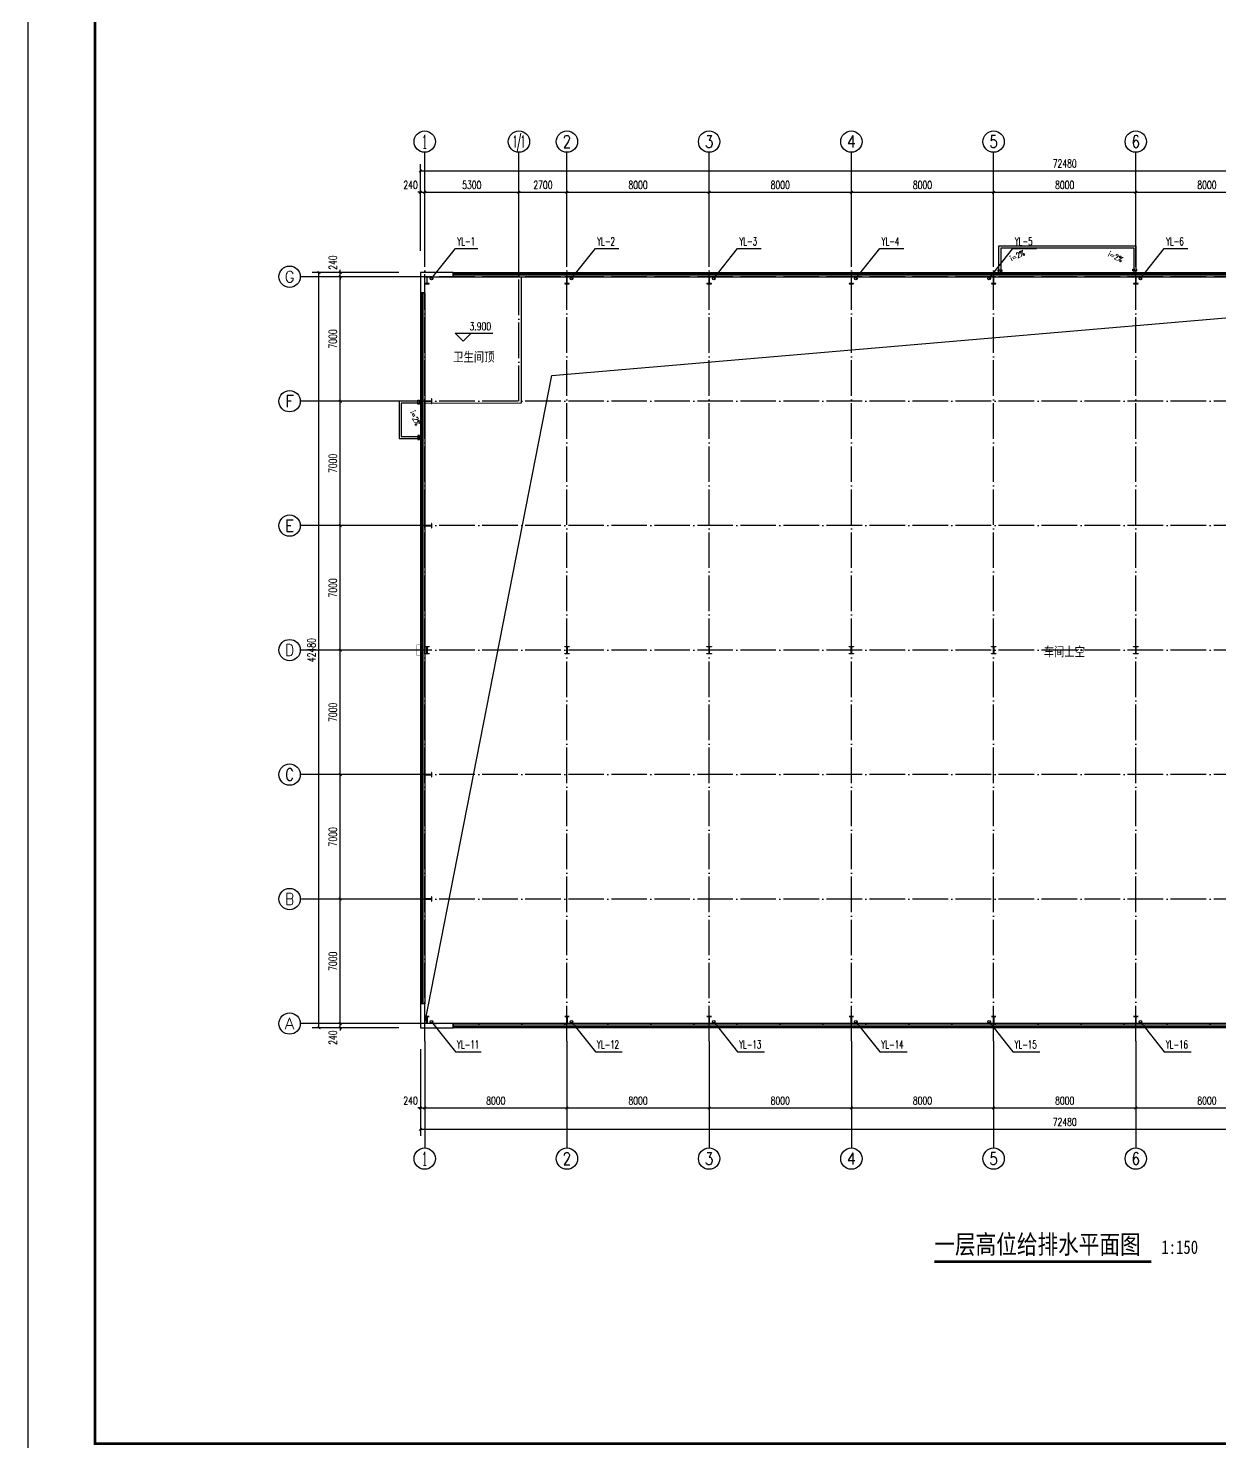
# Model space of a CAD drawing. Extents: x -173214 to 1102988, y -234847 to 675458.
# Drawn here: x 170967 to 237987, y 311935 to 391428 of the extents above; entities that cross this region are included whole.
import ezdxf
from ezdxf.enums import TextEntityAlignment as Align

# ---------------------------------------------------------------- set-up
doc = ezdxf.new("R2010")
doc.units = 0
doc.header["$LTSCALE"] = 1000
doc.header["$MEASUREMENT"] = 0
doc.linetypes.add('DASH', pattern=[0.35, 0.25, -0.1])
doc.linetypes.add('DOTE', pattern=[2.42, 2, -0.2, 0.02, -0.2])
doc.layers.get('Defpoints').update_dxf_attribs({"color": 250})
for name, color, linetype in [('0 - 屋顶线', 150, 'Continuous'), ('0 - 梁柱', 3, 'Continuous'), ('0-建筑立面', 255, 'Continuous'), ('AXIS', 171, 'Continuous'), ('AXIS_TEXT', 7, 'Continuous'), ('COLUMN', 9, 'Continuous'), ('DIM_ELEV', 171, 'Continuous'), ('DIM_SYMB', 171, 'Continuous'), ('DIM_雨水', 3, 'Continuous'), ('DOTE', 8, 'DOTE'), ('LVTRY', 6, 'Continuous'), ('PUB_TEXT', 7, 'Continuous'), ('TK', 4, 'Continuous'), ('TWT_TEXT', 7, 'Continuous'), ('VPIPE-雨水', 4, 'Continuous'), ('WALL-PARAPET', 6, 'Continuous'), ('WINDOW', 140, 'Continuous')]:
    doc.layers.add(name, color=color, linetype=linetype)
doc.styles.add('_TCH_AXIS', font='COMPLEX', dxfattribs={"bigfont": 'GBCBIG'})
doc.styles.add('_TCH_DIM', font='SIMPLEX', dxfattribs={"bigfont": 'GBCBIG'})
doc.styles.add('_TCH_DIM_T3', font='SIMPLEX', dxfattribs={"width": 0.705882, "bigfont": 'GBCBIG'})
doc.styles.add('_TWT_SERIAL', font='COMPLEX', dxfattribs={"width": 0.8, "height": 3, "bigfont": 'HZTXT'})
doc.styles.add('COMPLEX', font='COMPLEX')
doc.styles.add('宋体', font='', dxfattribs={"width": 0.8})
doc.styles.get('宋体').set_extended_font_data('SimSun')
doc.dimstyles.new('_TCH_ARCH&&150', dxfattribs={"dimtxt": 446.25, "dimasz": 150, "dimexe": 375, "dimexo": 450, "dimgap": 189.375, "dimtad": 1, "dimdec": 0, "dimzin": 0, "dimdsep": 46, "dimtxsty": '_TCH_DIM_T3', "dimblk": 'ARCHTICK', "dimcen": 0.09, "dimclrt": 7, "dimazin": 2, "dimtfac": 1, "dimtdec": 0, "dimtix": 1, "dimtmove": 2, "dimatfit": 3, "dimfxl": 0, "dimtolj": 1, "dimtzin": 0, "dimarcsym": 0})

# ---------------------------------------------------------------- blocks, each defined once
blk = doc.blocks.new('A$C670E4FA6')
at = {"layer": '0 - 梁柱'}
h = blk.add_hatch(color=256, dxfattribs=at)
h.paths.add_polyline_path([(125, 0), (0, 0), (0, 12), (120, 12), (120, 200), (125, 200)])
h.paths.add_polyline_path([(250, 0), (125, 0), (125, 200), (130, 200), (130, 12), (250, 12)])
h.paths.add_polyline_path([(250, 388), (130, 388), (130, 200), (125, 200), (125, 400), (250, 400)])
h.paths.add_polyline_path([(125, 200), (120, 200), (120, 388), (0, 388), (0, 400), (125, 400)])
blk.add_lwpolyline([(0, 400), (0, 388), (120, 388), (120, 12), (0, 12), (0, 0), (250, 0), (250, 12), (130, 12), (130, 388), (250, 388), (250, 400)], close=True, dxfattribs=at)
blk = doc.blocks.new('GeYuanFrame_18756530', base_point=(20.09, 4.53))
at = {"layer": 'TK'}
blk.add_lwpolyline([(20.09, 4.53), (20.09, 598.53), (861.09, 598.53), (861.09, 4.53)], close=True, dxfattribs=at)
at = {"layer": 'TK', "const_width": 1}
blk.add_lwpolyline([(45.09, 588.53), (851.09, 588.53), (851.09, 14.53), (45.09, 14.53)], close=True, dxfattribs=at)
blk = doc.blocks.new('$TCHSYS$WIN2D')
for p, q in [((-0.5, 0.5), (0.5, 0.5)), ((-0.5, 0.5), (-0.5, -0.5)), ((0.5, 0.5), (0.5, -0.5)), ((0.5, 0.1667), (-0.5, 0.1667)), ((0.5, -0.1667), (-0.5, -0.1667)), ((-0.5, -0.5), (0.5, -0.5))]:
    blk.add_line(p, q)
blk = doc.blocks.new('_AXISO')
blk.add_circle((0, 0), 0.5)
at = {"layer": 'AXIS_TEXT', "style": 'COMPLEX', "width": 1.041667}
blk.add_attdef('A', text='', height=0.56, dxfattribs=at).set_placement((-0.25, -0.28), (0.25, -0.28), align=Align.FIT)
blk = doc.blocks.new('_ArchTick')
at = {"color": 0, "linetype": 'ByBlock', "const_width": 0.4}
blk.add_lwpolyline([(-0.5, -0.5), (0.5, 0.5)], dxfattribs=at)
blk = doc.blocks.new('*D163')
at = {"layer": 'AXIS', "color": 0, "lineweight": -2}
for p, q in [((193026, 334005), (193026, 329130)), ((265506, 334005), (265506, 329130)), ((193026, 329505), (265506, 329505))]:
    blk.add_line(p, q, dxfattribs=at)
at = {"layer": 'Defpoints', "color": 0}
for p in [(193026, 334455), (265506, 334455), (265506, 329505)]:
    blk.add_point(p, dxfattribs=at)
at = {"layer": 'AXIS', "color": 0, "lineweight": -2, "xscale": 150, "yscale": 150, "zscale": 150, "rotation": 180}
blk.add_blockref('_ArchTick', (193026, 329505), dxfattribs=at)
at = {"layer": 'AXIS', "color": 0, "lineweight": -2, "xscale": 150, "yscale": 150, "zscale": 150}
blk.add_blockref('_ArchTick', (265506, 329505), dxfattribs=at)
at = {"layer": 'AXIS', "color": 7, "insert": (229266, 329918), "char_height": 446.2, "attachment_point": 5, "style": '_TCH_DIM_T3'}
blk.add_mtext('\\A1;72480', dxfattribs=at)
blk = doc.blocks.new('*D164')
at = {"layer": 'AXIS', "color": 0, "lineweight": -2}
for p, q in [((193026, 334005), (193026, 330330)), ((193266, 334005), (193266, 330330)), ((193026, 330705), (192876, 330705)), ((193026, 330705), (193266, 330705)), ((193266, 330705), (193416, 330705))]:
    blk.add_line(p, q, dxfattribs=at)
at = {"layer": 'Defpoints', "color": 0}
for p in [(193026, 334455), (193266, 334455), (193266, 330705)]:
    blk.add_point(p, dxfattribs=at)
at = {"layer": 'AXIS', "color": 0, "lineweight": -2, "xscale": 150, "yscale": 150, "zscale": 150}
blk.add_blockref('_ArchTick', (193026, 330705), dxfattribs=at)
at = {"layer": 'AXIS', "color": 0, "lineweight": -2, "xscale": 150, "yscale": 150, "zscale": 150, "rotation": 180}
blk.add_blockref('_ArchTick', (193266, 330705), dxfattribs=at)
at = {"layer": 'AXIS', "color": 7, "insert": (192471, 331118), "char_height": 446.2, "attachment_point": 5, "style": '_TCH_DIM_T3'}
blk.add_mtext('\\A1;240', dxfattribs=at)
blk = doc.blocks.new('*D165')
at = {"layer": 'AXIS', "color": 0, "lineweight": -2}
for p, q in [((193266, 334005), (193266, 330330)), ((201266, 334005), (201266, 330330)), ((193266, 330705), (201266, 330705))]:
    blk.add_line(p, q, dxfattribs=at)
at = {"layer": 'Defpoints', "color": 0}
for p in [(193266, 334455), (201266, 334455), (201266, 330705)]:
    blk.add_point(p, dxfattribs=at)
at = {"layer": 'AXIS', "color": 0, "lineweight": -2, "xscale": 150, "yscale": 150, "zscale": 150, "rotation": 180}
blk.add_blockref('_ArchTick', (193266, 330705), dxfattribs=at)
at = {"layer": 'AXIS', "color": 0, "lineweight": -2, "xscale": 150, "yscale": 150, "zscale": 150}
blk.add_blockref('_ArchTick', (201266, 330705), dxfattribs=at)
at = {"layer": 'AXIS', "color": 7, "insert": (197266, 331118), "char_height": 446.2, "attachment_point": 5, "style": '_TCH_DIM_T3'}
blk.add_mtext('\\A1;8000', dxfattribs=at)
blk = doc.blocks.new('*D166')
at = {"layer": 'AXIS', "color": 0, "lineweight": -2}
for p, q in [((201266, 334005), (201266, 330330)), ((209266, 334005), (209266, 330330)), ((201266, 330705), (209266, 330705))]:
    blk.add_line(p, q, dxfattribs=at)
at = {"layer": 'Defpoints', "color": 0}
for p in [(201266, 334455), (209266, 334455), (209266, 330705)]:
    blk.add_point(p, dxfattribs=at)
at = {"layer": 'AXIS', "color": 0, "lineweight": -2, "xscale": 150, "yscale": 150, "zscale": 150, "rotation": 180}
blk.add_blockref('_ArchTick', (201266, 330705), dxfattribs=at)
at = {"layer": 'AXIS', "color": 0, "lineweight": -2, "xscale": 150, "yscale": 150, "zscale": 150}
blk.add_blockref('_ArchTick', (209266, 330705), dxfattribs=at)
at = {"layer": 'AXIS', "color": 7, "insert": (205266, 331118), "char_height": 446.2, "attachment_point": 5, "style": '_TCH_DIM_T3'}
blk.add_mtext('\\A1;8000', dxfattribs=at)
blk = doc.blocks.new('*D167')
at = {"layer": 'AXIS', "color": 0, "lineweight": -2}
for p, q in [((209266, 334005), (209266, 330330)), ((217266, 334005), (217266, 330330)), ((209266, 330705), (217266, 330705))]:
    blk.add_line(p, q, dxfattribs=at)
at = {"layer": 'Defpoints', "color": 0}
for p in [(209266, 334455), (217266, 334455), (217266, 330705)]:
    blk.add_point(p, dxfattribs=at)
at = {"layer": 'AXIS', "color": 0, "lineweight": -2, "xscale": 150, "yscale": 150, "zscale": 150, "rotation": 180}
blk.add_blockref('_ArchTick', (209266, 330705), dxfattribs=at)
at = {"layer": 'AXIS', "color": 0, "lineweight": -2, "xscale": 150, "yscale": 150, "zscale": 150}
blk.add_blockref('_ArchTick', (217266, 330705), dxfattribs=at)
at = {"layer": 'AXIS', "color": 7, "insert": (213266, 331118), "char_height": 446.2, "attachment_point": 5, "style": '_TCH_DIM_T3'}
blk.add_mtext('\\A1;8000', dxfattribs=at)
blk = doc.blocks.new('*D168')
at = {"layer": 'AXIS', "color": 0, "lineweight": -2}
for p, q in [((217266, 334005), (217266, 330330)), ((225266, 334005), (225266, 330330)), ((217266, 330705), (225266, 330705))]:
    blk.add_line(p, q, dxfattribs=at)
at = {"layer": 'Defpoints', "color": 0}
for p in [(217266, 334455), (225266, 334455), (225266, 330705)]:
    blk.add_point(p, dxfattribs=at)
at = {"layer": 'AXIS', "color": 0, "lineweight": -2, "xscale": 150, "yscale": 150, "zscale": 150, "rotation": 180}
blk.add_blockref('_ArchTick', (217266, 330705), dxfattribs=at)
at = {"layer": 'AXIS', "color": 0, "lineweight": -2, "xscale": 150, "yscale": 150, "zscale": 150}
blk.add_blockref('_ArchTick', (225266, 330705), dxfattribs=at)
at = {"layer": 'AXIS', "color": 7, "insert": (221266, 331118), "char_height": 446.2, "attachment_point": 5, "style": '_TCH_DIM_T3'}
blk.add_mtext('\\A1;8000', dxfattribs=at)
blk = doc.blocks.new('*D169')
at = {"layer": 'AXIS', "color": 0, "lineweight": -2}
for p, q in [((225266, 334005), (225266, 330330)), ((233266, 334005), (233266, 330330)), ((225266, 330705), (233266, 330705))]:
    blk.add_line(p, q, dxfattribs=at)
at = {"layer": 'Defpoints', "color": 0}
for p in [(225266, 334455), (233266, 334455), (233266, 330705)]:
    blk.add_point(p, dxfattribs=at)
at = {"layer": 'AXIS', "color": 0, "lineweight": -2, "xscale": 150, "yscale": 150, "zscale": 150, "rotation": 180}
blk.add_blockref('_ArchTick', (225266, 330705), dxfattribs=at)
at = {"layer": 'AXIS', "color": 0, "lineweight": -2, "xscale": 150, "yscale": 150, "zscale": 150}
blk.add_blockref('_ArchTick', (233266, 330705), dxfattribs=at)
at = {"layer": 'AXIS', "color": 7, "insert": (229266, 331118), "char_height": 446.2, "attachment_point": 5, "style": '_TCH_DIM_T3'}
blk.add_mtext('\\A1;8000', dxfattribs=at)
blk = doc.blocks.new('*D170')
at = {"layer": 'AXIS', "color": 0, "lineweight": -2}
for p, q in [((233266, 334005), (233266, 330330)), ((241266, 334005), (241266, 330330)), ((233266, 330705), (241266, 330705))]:
    blk.add_line(p, q, dxfattribs=at)
at = {"layer": 'Defpoints', "color": 0}
for p in [(233266, 334455), (241266, 334455), (241266, 330705)]:
    blk.add_point(p, dxfattribs=at)
at = {"layer": 'AXIS', "color": 0, "lineweight": -2, "xscale": 150, "yscale": 150, "zscale": 150, "rotation": 180}
blk.add_blockref('_ArchTick', (233266, 330705), dxfattribs=at)
at = {"layer": 'AXIS', "color": 0, "lineweight": -2, "xscale": 150, "yscale": 150, "zscale": 150}
blk.add_blockref('_ArchTick', (241266, 330705), dxfattribs=at)
at = {"layer": 'AXIS', "color": 7, "insert": (237266, 331118), "char_height": 446.2, "attachment_point": 5, "style": '_TCH_DIM_T3'}
blk.add_mtext('\\A1;8000', dxfattribs=at)
blk = doc.blocks.new('*D175')
at = {"layer": 'AXIS', "color": 0, "lineweight": -2}
for p, q in [((193026, 378905), (193026, 383780)), ((193026, 383405), (265506, 383405)), ((265506, 378905), (265506, 383780))]:
    blk.add_line(p, q, dxfattribs=at)
at = {"layer": 'Defpoints', "color": 0}
for p in [(265506, 383405), (193026, 378455), (265506, 378455)]:
    blk.add_point(p, dxfattribs=at)
at = {"layer": 'AXIS', "color": 0, "lineweight": -2, "xscale": 150, "yscale": 150, "zscale": 150, "rotation": 180}
blk.add_blockref('_ArchTick', (193026, 383405), dxfattribs=at)
at = {"layer": 'AXIS', "color": 0, "lineweight": -2, "xscale": 150, "yscale": 150, "zscale": 150}
blk.add_blockref('_ArchTick', (265506, 383405), dxfattribs=at)
at = {"layer": 'AXIS', "color": 7, "insert": (229266, 383818), "char_height": 446.2, "attachment_point": 5, "style": '_TCH_DIM_T3'}
blk.add_mtext('\\A1;72480', dxfattribs=at)
blk = doc.blocks.new('*D176')
at = {"layer": 'AXIS', "color": 0, "lineweight": -2}
for p, q in [((193026, 378905), (193026, 382580)), ((193266, 378905), (193266, 382580)), ((193026, 382205), (192876, 382205)), ((193026, 382205), (193266, 382205)), ((193266, 382205), (193416, 382205))]:
    blk.add_line(p, q, dxfattribs=at)
at = {"layer": 'Defpoints', "color": 0}
for p in [(193266, 382205), (193026, 378455), (193266, 378455)]:
    blk.add_point(p, dxfattribs=at)
at = {"layer": 'AXIS', "color": 0, "lineweight": -2, "xscale": 150, "yscale": 150, "zscale": 150}
blk.add_blockref('_ArchTick', (193026, 382205), dxfattribs=at)
at = {"layer": 'AXIS', "color": 0, "lineweight": -2, "xscale": 150, "yscale": 150, "zscale": 150, "rotation": 180}
blk.add_blockref('_ArchTick', (193266, 382205), dxfattribs=at)
at = {"layer": 'AXIS', "color": 7, "insert": (192471, 382618), "char_height": 446.2, "attachment_point": 5, "style": '_TCH_DIM_T3'}
blk.add_mtext('\\A1;240', dxfattribs=at)
blk = doc.blocks.new('*D177')
at = {"layer": 'AXIS', "color": 0, "lineweight": -2}
for p, q in [((193266, 378905), (193266, 382580)), ((198566, 378905), (198566, 382580)), ((193266, 382205), (198566, 382205))]:
    blk.add_line(p, q, dxfattribs=at)
at = {"layer": 'Defpoints', "color": 0}
for p in [(198566, 382205), (193266, 378455), (198566, 378455)]:
    blk.add_point(p, dxfattribs=at)
at = {"layer": 'AXIS', "color": 0, "lineweight": -2, "xscale": 150, "yscale": 150, "zscale": 150, "rotation": 180}
blk.add_blockref('_ArchTick', (193266, 382205), dxfattribs=at)
at = {"layer": 'AXIS', "color": 0, "lineweight": -2, "xscale": 150, "yscale": 150, "zscale": 150}
blk.add_blockref('_ArchTick', (198566, 382205), dxfattribs=at)
at = {"layer": 'AXIS', "color": 7, "insert": (195916, 382618), "char_height": 446.2, "attachment_point": 5, "style": '_TCH_DIM_T3'}
blk.add_mtext('\\A1;5300', dxfattribs=at)
blk = doc.blocks.new('*D178')
at = {"layer": 'AXIS', "color": 0, "lineweight": -2}
for p, q in [((198566, 378905), (198566, 382580)), ((201266, 378905), (201266, 382580)), ((198566, 382205), (201266, 382205))]:
    blk.add_line(p, q, dxfattribs=at)
at = {"layer": 'Defpoints', "color": 0}
for p in [(201266, 382205), (198566, 378455), (201266, 378455)]:
    blk.add_point(p, dxfattribs=at)
at = {"layer": 'AXIS', "color": 0, "lineweight": -2, "xscale": 150, "yscale": 150, "zscale": 150, "rotation": 180}
blk.add_blockref('_ArchTick', (198566, 382205), dxfattribs=at)
at = {"layer": 'AXIS', "color": 0, "lineweight": -2, "xscale": 150, "yscale": 150, "zscale": 150}
blk.add_blockref('_ArchTick', (201266, 382205), dxfattribs=at)
at = {"layer": 'AXIS', "color": 7, "insert": (199916, 382618), "char_height": 446.2, "attachment_point": 5, "style": '_TCH_DIM_T3'}
blk.add_mtext('\\A1;2700', dxfattribs=at)
blk = doc.blocks.new('*D179')
at = {"layer": 'AXIS', "color": 0, "lineweight": -2}
for p, q in [((201266, 378905), (201266, 382580)), ((209266, 378905), (209266, 382580)), ((201266, 382205), (209266, 382205))]:
    blk.add_line(p, q, dxfattribs=at)
at = {"layer": 'Defpoints', "color": 0}
for p in [(209266, 382205), (201266, 378455), (209266, 378455)]:
    blk.add_point(p, dxfattribs=at)
at = {"layer": 'AXIS', "color": 0, "lineweight": -2, "xscale": 150, "yscale": 150, "zscale": 150, "rotation": 180}
blk.add_blockref('_ArchTick', (201266, 382205), dxfattribs=at)
at = {"layer": 'AXIS', "color": 0, "lineweight": -2, "xscale": 150, "yscale": 150, "zscale": 150}
blk.add_blockref('_ArchTick', (209266, 382205), dxfattribs=at)
at = {"layer": 'AXIS', "color": 7, "insert": (205266, 382618), "char_height": 446.2, "attachment_point": 5, "style": '_TCH_DIM_T3'}
blk.add_mtext('\\A1;8000', dxfattribs=at)
blk = doc.blocks.new('*D180')
at = {"layer": 'AXIS', "color": 0, "lineweight": -2}
for p, q in [((209266, 378905), (209266, 382580)), ((217266, 378905), (217266, 382580)), ((209266, 382205), (217266, 382205))]:
    blk.add_line(p, q, dxfattribs=at)
at = {"layer": 'Defpoints', "color": 0}
for p in [(217266, 382205), (209266, 378455), (217266, 378455)]:
    blk.add_point(p, dxfattribs=at)
at = {"layer": 'AXIS', "color": 0, "lineweight": -2, "xscale": 150, "yscale": 150, "zscale": 150, "rotation": 180}
blk.add_blockref('_ArchTick', (209266, 382205), dxfattribs=at)
at = {"layer": 'AXIS', "color": 0, "lineweight": -2, "xscale": 150, "yscale": 150, "zscale": 150}
blk.add_blockref('_ArchTick', (217266, 382205), dxfattribs=at)
at = {"layer": 'AXIS', "color": 7, "insert": (213266, 382618), "char_height": 446.2, "attachment_point": 5, "style": '_TCH_DIM_T3'}
blk.add_mtext('\\A1;8000', dxfattribs=at)
blk = doc.blocks.new('*D181')
at = {"layer": 'AXIS', "color": 0, "lineweight": -2}
for p, q in [((217266, 378905), (217266, 382580)), ((225266, 378905), (225266, 382580)), ((217266, 382205), (225266, 382205))]:
    blk.add_line(p, q, dxfattribs=at)
at = {"layer": 'Defpoints', "color": 0}
for p in [(225266, 382205), (217266, 378455), (225266, 378455)]:
    blk.add_point(p, dxfattribs=at)
at = {"layer": 'AXIS', "color": 0, "lineweight": -2, "xscale": 150, "yscale": 150, "zscale": 150, "rotation": 180}
blk.add_blockref('_ArchTick', (217266, 382205), dxfattribs=at)
at = {"layer": 'AXIS', "color": 0, "lineweight": -2, "xscale": 150, "yscale": 150, "zscale": 150}
blk.add_blockref('_ArchTick', (225266, 382205), dxfattribs=at)
at = {"layer": 'AXIS', "color": 7, "insert": (221266, 382618), "char_height": 446.2, "attachment_point": 5, "style": '_TCH_DIM_T3'}
blk.add_mtext('\\A1;8000', dxfattribs=at)
blk = doc.blocks.new('*D182')
at = {"layer": 'AXIS', "color": 0, "lineweight": -2}
for p, q in [((225266, 378905), (225266, 382580)), ((233266, 378905), (233266, 382580)), ((225266, 382205), (233266, 382205))]:
    blk.add_line(p, q, dxfattribs=at)
at = {"layer": 'Defpoints', "color": 0}
for p in [(233266, 382205), (225266, 378455), (233266, 378455)]:
    blk.add_point(p, dxfattribs=at)
at = {"layer": 'AXIS', "color": 0, "lineweight": -2, "xscale": 150, "yscale": 150, "zscale": 150, "rotation": 180}
blk.add_blockref('_ArchTick', (225266, 382205), dxfattribs=at)
at = {"layer": 'AXIS', "color": 0, "lineweight": -2, "xscale": 150, "yscale": 150, "zscale": 150}
blk.add_blockref('_ArchTick', (233266, 382205), dxfattribs=at)
at = {"layer": 'AXIS', "color": 7, "insert": (229266, 382618), "char_height": 446.2, "attachment_point": 5, "style": '_TCH_DIM_T3'}
blk.add_mtext('\\A1;8000', dxfattribs=at)
blk = doc.blocks.new('*D183')
at = {"layer": 'AXIS', "color": 0, "lineweight": -2}
for p, q in [((233266, 378905), (233266, 382580)), ((241266, 378905), (241266, 382580)), ((233266, 382205), (241266, 382205))]:
    blk.add_line(p, q, dxfattribs=at)
at = {"layer": 'Defpoints', "color": 0}
for p in [(241266, 382205), (233266, 378455), (241266, 378455)]:
    blk.add_point(p, dxfattribs=at)
at = {"layer": 'AXIS', "color": 0, "lineweight": -2, "xscale": 150, "yscale": 150, "zscale": 150, "rotation": 180}
blk.add_blockref('_ArchTick', (233266, 382205), dxfattribs=at)
at = {"layer": 'AXIS', "color": 0, "lineweight": -2, "xscale": 150, "yscale": 150, "zscale": 150}
blk.add_blockref('_ArchTick', (241266, 382205), dxfattribs=at)
at = {"layer": 'AXIS', "color": 7, "insert": (237266, 382618), "char_height": 446.2, "attachment_point": 5, "style": '_TCH_DIM_T3'}
blk.add_mtext('\\A1;8000', dxfattribs=at)
blk = doc.blocks.new('*D188')
at = {"layer": 'AXIS', "color": 0, "lineweight": -2}
for p, q in [((191816, 377695), (186941, 377695)), ((187316, 335215), (187316, 377695)), ((191816, 335215), (186941, 335215))]:
    blk.add_line(p, q, dxfattribs=at)
at = {"layer": 'Defpoints', "color": 0}
for p in [(187316, 377695), (192266, 377695), (192266, 335215)]:
    blk.add_point(p, dxfattribs=at)
at = {"layer": 'AXIS', "color": 0, "lineweight": -2, "xscale": 150, "yscale": 150, "zscale": 150}
for p, rotation in [((187316, 377695), 90), ((187316, 335215), 270)]:
    blk.add_blockref('_ArchTick', p, dxfattribs=dict(at, rotation=rotation))
at = {"layer": 'AXIS', "color": 7, "insert": (186903, 356455), "char_height": 446.2, "attachment_point": 5, "rotation": 90, "style": '_TCH_DIM_T3'}
blk.add_mtext('\\A1;42480', dxfattribs=at)
blk = doc.blocks.new('*D189')
at = {"layer": 'AXIS', "color": 0, "lineweight": -2}
for p, q in [((188516, 335455), (188516, 335605)), ((191816, 335455), (188141, 335455)), ((191816, 335215), (188141, 335215)), ((188516, 335215), (188516, 335455)), ((188516, 335215), (188516, 335065))]:
    blk.add_line(p, q, dxfattribs=at)
at = {"layer": 'Defpoints', "color": 0}
for p in [(188516, 335455), (192266, 335455), (192266, 335215)]:
    blk.add_point(p, dxfattribs=at)
at = {"layer": 'AXIS', "color": 0, "lineweight": -2, "xscale": 150, "yscale": 150, "zscale": 150}
for p, rotation in [((188516, 335455), 270), ((188516, 335215), 90)]:
    blk.add_blockref('_ArchTick', p, dxfattribs=dict(at, rotation=rotation))
at = {"layer": 'AXIS', "color": 7, "insert": (188103, 334660), "char_height": 446.2, "attachment_point": 5, "rotation": 90, "style": '_TCH_DIM_T3'}
blk.add_mtext('\\A1;240', dxfattribs=at)
blk = doc.blocks.new('*D190')
at = {"layer": 'AXIS', "color": 0, "lineweight": -2}
for p, q in [((191816, 342455), (188141, 342455)), ((188516, 335455), (188516, 342455)), ((191816, 335455), (188141, 335455))]:
    blk.add_line(p, q, dxfattribs=at)
at = {"layer": 'Defpoints', "color": 0}
for p in [(188516, 342455), (192266, 342455), (192266, 335455)]:
    blk.add_point(p, dxfattribs=at)
at = {"layer": 'AXIS', "color": 0, "lineweight": -2, "xscale": 150, "yscale": 150, "zscale": 150}
for p, rotation in [((188516, 342455), 90), ((188516, 335455), 270)]:
    blk.add_blockref('_ArchTick', p, dxfattribs=dict(at, rotation=rotation))
at = {"layer": 'AXIS', "color": 7, "insert": (188103, 338955), "char_height": 446.2, "attachment_point": 5, "rotation": 90, "style": '_TCH_DIM_T3'}
blk.add_mtext('\\A1;7000', dxfattribs=at)
blk = doc.blocks.new('*D191')
at = {"layer": 'AXIS', "color": 0, "lineweight": -2}
for p, q in [((191816, 349455), (188141, 349455)), ((188516, 342455), (188516, 349455)), ((191816, 342455), (188141, 342455))]:
    blk.add_line(p, q, dxfattribs=at)
at = {"layer": 'Defpoints', "color": 0}
for p in [(188516, 349455), (192266, 349455), (192266, 342455)]:
    blk.add_point(p, dxfattribs=at)
at = {"layer": 'AXIS', "color": 0, "lineweight": -2, "xscale": 150, "yscale": 150, "zscale": 150}
for p, rotation in [((188516, 349455), 90), ((188516, 342455), 270)]:
    blk.add_blockref('_ArchTick', p, dxfattribs=dict(at, rotation=rotation))
at = {"layer": 'AXIS', "color": 7, "insert": (188103, 345955), "char_height": 446.2, "attachment_point": 5, "rotation": 90, "style": '_TCH_DIM_T3'}
blk.add_mtext('\\A1;7000', dxfattribs=at)
blk = doc.blocks.new('*D192')
at = {"layer": 'AXIS', "color": 0, "lineweight": -2}
for p, q in [((191816, 356455), (188141, 356455)), ((188516, 349455), (188516, 356455)), ((191816, 349455), (188141, 349455))]:
    blk.add_line(p, q, dxfattribs=at)
at = {"layer": 'Defpoints', "color": 0}
for p in [(188516, 356455), (192266, 356455), (192266, 349455)]:
    blk.add_point(p, dxfattribs=at)
at = {"layer": 'AXIS', "color": 0, "lineweight": -2, "xscale": 150, "yscale": 150, "zscale": 150}
for p, rotation in [((188516, 356455), 90), ((188516, 349455), 270)]:
    blk.add_blockref('_ArchTick', p, dxfattribs=dict(at, rotation=rotation))
at = {"layer": 'AXIS', "color": 7, "insert": (188103, 352955), "char_height": 446.2, "attachment_point": 5, "rotation": 90, "style": '_TCH_DIM_T3'}
blk.add_mtext('\\A1;7000', dxfattribs=at)
blk = doc.blocks.new('*D193')
at = {"layer": 'AXIS', "color": 0, "lineweight": -2}
for p, q in [((191816, 363455), (188141, 363455)), ((188516, 356455), (188516, 363455)), ((191816, 356455), (188141, 356455))]:
    blk.add_line(p, q, dxfattribs=at)
at = {"layer": 'Defpoints', "color": 0}
for p in [(188516, 363455), (192266, 363455), (192266, 356455)]:
    blk.add_point(p, dxfattribs=at)
at = {"layer": 'AXIS', "color": 0, "lineweight": -2, "xscale": 150, "yscale": 150, "zscale": 150}
for p, rotation in [((188516, 363455), 90), ((188516, 356455), 270)]:
    blk.add_blockref('_ArchTick', p, dxfattribs=dict(at, rotation=rotation))
at = {"layer": 'AXIS', "color": 7, "insert": (188103, 359955), "char_height": 446.2, "attachment_point": 5, "rotation": 90, "style": '_TCH_DIM_T3'}
blk.add_mtext('\\A1;7000', dxfattribs=at)
blk = doc.blocks.new('*D194')
at = {"layer": 'AXIS', "color": 0, "lineweight": -2}
for p, q in [((191816, 370455), (188141, 370455)), ((188516, 363455), (188516, 370455)), ((191816, 363455), (188141, 363455))]:
    blk.add_line(p, q, dxfattribs=at)
at = {"layer": 'Defpoints', "color": 0}
for p in [(188516, 370455), (192266, 370455), (192266, 363455)]:
    blk.add_point(p, dxfattribs=at)
at = {"layer": 'AXIS', "color": 0, "lineweight": -2, "xscale": 150, "yscale": 150, "zscale": 150}
for p, rotation in [((188516, 370455), 90), ((188516, 363455), 270)]:
    blk.add_blockref('_ArchTick', p, dxfattribs=dict(at, rotation=rotation))
at = {"layer": 'AXIS', "color": 7, "insert": (188103, 366955), "char_height": 446.2, "attachment_point": 5, "rotation": 90, "style": '_TCH_DIM_T3'}
blk.add_mtext('\\A1;7000', dxfattribs=at)
blk = doc.blocks.new('*D195')
at = {"layer": 'AXIS', "color": 0, "lineweight": -2}
for p, q in [((191816, 377455), (188141, 377455)), ((188516, 370455), (188516, 377455)), ((191816, 370455), (188141, 370455))]:
    blk.add_line(p, q, dxfattribs=at)
at = {"layer": 'Defpoints', "color": 0}
for p in [(188516, 377455), (192266, 377455), (192266, 370455)]:
    blk.add_point(p, dxfattribs=at)
at = {"layer": 'AXIS', "color": 0, "lineweight": -2, "xscale": 150, "yscale": 150, "zscale": 150}
for p, rotation in [((188516, 377455), 90), ((188516, 370455), 270)]:
    blk.add_blockref('_ArchTick', p, dxfattribs=dict(at, rotation=rotation))
at = {"layer": 'AXIS', "color": 7, "insert": (188103, 373955), "char_height": 446.2, "attachment_point": 5, "rotation": 90, "style": '_TCH_DIM_T3'}
blk.add_mtext('\\A1;7000', dxfattribs=at)
blk = doc.blocks.new('*D196')
at = {"layer": 'AXIS', "color": 0, "lineweight": -2}
for p, q in [((191816, 377695), (188141, 377695)), ((188516, 377695), (188516, 377845)), ((188516, 377455), (188516, 377695)), ((191816, 377455), (188141, 377455)), ((188516, 377455), (188516, 377305))]:
    blk.add_line(p, q, dxfattribs=at)
at = {"layer": 'Defpoints', "color": 0}
for p in [(188516, 377695), (192266, 377695), (192266, 377455)]:
    blk.add_point(p, dxfattribs=at)
at = {"layer": 'AXIS', "color": 0, "lineweight": -2, "xscale": 150, "yscale": 150, "zscale": 150}
for p, rotation in [((188516, 377695), 270), ((188516, 377455), 90)]:
    blk.add_blockref('_ArchTick', p, dxfattribs=dict(at, rotation=rotation))
at = {"layer": 'AXIS', "color": 7, "insert": (188103, 378250), "char_height": 446.2, "attachment_point": 5, "rotation": 90, "style": '_TCH_DIM_T3'}
blk.add_mtext('\\A1;240', dxfattribs=at)

msp = doc.modelspace()

# ---------------------------------------------------------------- linework, layer by layer
msp.add_lwpolyline([(198685.9, 377455.4), (198685.9, 370335.4), (193265.9, 370330.4)])
at = {"layer": '0 - 屋顶线'}
for p, q in [((225565.9, 377695.4), (225565.9, 379195.4)), ((225565.9, 379195.4), (230365.9, 379195.4)), ((225565.9, 377695.4), (225565.9, 379195.4)), ((225565.9, 379195.4), (233265.9, 379195.4)), ((233265.9, 379195.4), (233265.9, 377695.4)), ((225685.9, 377695.4), (225685.9, 379075.4)), ((225685.9, 379075.4), (230245.9, 379075.4)), ((225685.9, 377695.4), (225685.9, 379075.4)), ((225685.9, 379075.4), (233145.9, 379075.4)), ((233145.9, 379075.4), (233145.9, 377695.4))]:
    msp.add_line(p, q, dxfattribs=at)
at = {"layer": '0 - 屋顶线', "color": 8}
msp.add_lwpolyline([(193265.9, 335455.4), (200413.7, 371891), (265265.9, 377455.4)], dxfattribs=at)
at = {"layer": '0 - 屋顶线'}
for points in [[(193025.9, 370455.4), (191825.9, 370455.4), (191825.9, 368355.4), (193025.9, 368355.4)], [(193025.9, 370335.4), (191945.9, 370335.4), (191945.9, 368475.4), (193025.9, 368475.4)]]:
    msp.add_lwpolyline(points, dxfattribs=at)
at = {"layer": 'AXIS'}
for p, q in [((193265.9, 378455.4), (193265.9, 384455.4)), ((198565.9, 378455.4), (198565.9, 384455.4)), ((201265.9, 378455.4), (201265.9, 384455.4)), ((209265.9, 378455.4), (209265.9, 384455.4)), ((217265.9, 378455.4), (217265.9, 384455.4)), ((225265.9, 378455.4), (225265.9, 384455.4)), ((233265.9, 378455.4), (233265.9, 384455.4)), ((192265.9, 377455.4), (186265.9, 377455.4)), ((192265.9, 370455.4), (186265.9, 370455.4)), ((192265.9, 363455.4), (186265.9, 363455.4)), ((192265.9, 356455.4), (186265.9, 356455.4)), ((192265.9, 349455.4), (186265.9, 349455.4)), ((192265.9, 342455.4), (186265.9, 342455.4)), ((192265.9, 335455.4), (186265.9, 335455.4)), ((193265.9, 334455.4), (193265.9, 328455.4)), ((201265.9, 334455.4), (201265.9, 328455.4)), ((209265.9, 334455.4), (209265.9, 328455.4)), ((217265.9, 334455.4), (217265.9, 328455.4)), ((225265.9, 334455.4), (225265.9, 328455.4)), ((233265.9, 334455.4), (233265.9, 328455.4))]:
    msp.add_line(p, q, dxfattribs=at)
at = {"layer": 'COLUMN', "const_width": 30}
msp.add_lwpolyline([(193145.9, 356955.4), (193145.9, 356755.4), (192825.9, 356755.4), (192825.9, 356155.4), (193145.9, 356155.4), (193145.9, 355955.4)], dxfattribs=at)
at = {"layer": 'DIM_ELEV'}
for p, q in [((195438.6, 373833.3), (194988.6, 374283.3)), ((194988.6, 374283.3), (197094.6, 374283.3)), ((195438.6, 373833.3), (195888.6, 374283.3))]:
    msp.add_line(p, q, dxfattribs=at)
at = {"layer": 'DIM_SYMB'}
for points in [[(227410.4, 378755.3, 0, 0, 0), (226153.7, 378144.4, 80, 0, 0), (225883.9, 378013.2, 0, 0, 0)], [(231189.3, 378755.3, 0, 0, 0), (232446, 378144.4, 80, 0, 0), (232715.8, 378013.2, 0, 0, 0)], [(192181.2, 370199.7, 0, 0, 0), (192651.6, 369031, 80, 0, 0), (192763.7, 368752.7, 0, 0, 0)]]:
    msp.add_lwpolyline(points, format="xyseb", dxfattribs=at)
at = {"layer": 'DIM_SYMB', "const_width": 140}
msp.add_lwpolyline([(221934.5, 322065), (234142.3, 322065)], dxfattribs=at)
at = {"layer": 'DIM_雨水'}
for p, q in [((193645.6, 377355.3), (194991.8, 379040)), ((194991.8, 379040), (196249.6, 379040)), ((201520.6, 377355.3), (202866.8, 379040)), ((202866.8, 379040), (204186.1, 379040)), ((209520.6, 377355.3), (210866.8, 379040)), ((210866.8, 379040), (212186.1, 379040)), ((217520.6, 377355.3), (218866.8, 379040)), ((218866.8, 379040), (220211, 379040)), ((225011.2, 377355.3, 3000), (226357.4, 379040, 3000)), ((226357.4, 379040, 3000), (227676.8, 379040, 3000)), ((233520.6, 377355.3), (234866.8, 379040)), ((234866.8, 379040), (236186.1, 379040)), ((193645.6, 335555.5), (194991.8, 333870.8)), ((201520.6, 335555.5), (202866.8, 333870.8)), ((209520.6, 335555.5), (210866.8, 333870.8)), ((217520.6, 335555.5), (218866.8, 333870.8)), ((225011.2, 335555.5), (226357.4, 333870.8)), ((233520.6, 335555.5), (234866.8, 333870.8)), ((194991.8, 333870.8), (196437.1, 333870.8)), ((202866.8, 333870.8), (204376.3, 333870.8)), ((210866.8, 333870.8), (212376.3, 333870.8)), ((218866.8, 333870.8), (220402.2, 333870.8)), ((226357.4, 333870.8), (227867, 333870.8)), ((234866.8, 333870.8), (236376.3, 333870.8))]:
    msp.add_line(p, q, dxfattribs=at)
at = {"layer": 'DOTE'}
for p, q in [((193265.9, 334455.4), (193265.9, 378455.4)), ((198565.9, 370455.4, -900), (198565.9, 378455.4)), ((201265.9, 334455.4), (201265.9, 378455.4)), ((209265.9, 334455.4), (209265.9, 378455.4)), ((217265.9, 334455.4), (217265.9, 378455.4)), ((225265.9, 334455.4), (225265.9, 378455.4)), ((233265.9, 334455.4), (233265.9, 378455.4)), ((266265.9, 377455.4), (192265.9, 377455.4)), ((266265.9, 370455.4), (192265.9, 370455.4)), ((266265.9, 363455.4), (192265.9, 363455.4)), ((266265.9, 356455.4), (192265.9, 356455.4)), ((266265.9, 349455.4), (192265.9, 349455.4)), ((266265.9, 342455.4), (192265.9, 342455.4)), ((266265.9, 335455.4), (192265.9, 335455.4))]:
    msp.add_line(p, q, dxfattribs=at)
at = {"layer": 'LVTRY', "linetype": 'DASH', "ltscale": 0.5}
for points in [[(225735.9, 377745.4), (225515.9, 377745.4), (225515.9, 377845.4), (225735.9, 377845.4)], [(225735.9, 377745.4), (225515.9, 377745.4), (225515.9, 377845.4), (225735.9, 377845.4)], [(233313.1, 377782.4), (233093.1, 377782.4), (233093.1, 377882.4), (233313.1, 377882.4)], [(192875.9, 370285.4), (192875.9, 370505.4), (192975.9, 370505.4), (192975.9, 370285.4)], [(192875.9, 368525.4), (192875.9, 368305.4), (192975.9, 368305.4), (192975.9, 368525.4)]]:
    msp.add_lwpolyline(points, close=True, dxfattribs=at)
at = {"layer": 'VPIPE-雨水', "linetype": 'Continuous'}
for centre in [(193645.6, 377355.3), (201520.6, 377355.3), (209520.6, 377355.3), (217520.6, 377355.3), (225011.2, 377355.3), (233520.6, 377355.3), (193645.6, 335555.5), (201520.6, 335555.5), (209520.6, 335555.5), (217520.6, 335555.5), (225011.2, 335555.5), (233520.6, 335555.5)]:
    msp.add_circle(centre, 75, dxfattribs=at)
at = {"layer": 'WALL-PARAPET'}
for p, q in [((194865.9, 377695.4), (193025.9, 377695.4)), ((193025.9, 377695.4), (193025.9, 376555.4)), ((194865.9, 377455.4), (194865.9, 377695.4)), ((193265.9, 377455.4), (194865.9, 377455.4)), ((193265.9, 376555.4), (193265.9, 377455.4)), ((193025.9, 376555.4), (193265.9, 376555.4)), ((193265.9, 336555.4), (193025.9, 336555.4)), ((193025.9, 336555.4), (193025.9, 335215.4)), ((193265.9, 335455.4), (193265.9, 336555.4)), ((193025.9, 335215.4), (194865.9, 335215.4)), ((194865.9, 335455.4), (193265.9, 335455.4)), ((194865.9, 335215.4), (194865.9, 335455.4))]:
    msp.add_line(p, q, dxfattribs=at)

# ---------------------------------------------------------------- block references
at = {"layer": '0 - 梁柱'}
for p, rotation in [((193515.9, 377455.4), 180), ((201390.9, 377455.4), 180), ((209390.9, 377455.4), 180), ((217390.9, 377455.4), 180), ((225390.9, 377455.4), 180), ((233390.9, 377455.4), 180), ((193265.9, 370580.4), 270), ((193265.9, 363580.4), 270), ((193265.9, 349580.4), 270), ((193265.9, 342580.4), 270)]:
    msp.add_blockref('A$C670E4FA6', p, dxfattribs=dict(at, rotation=rotation))
at = {"layer": '0 - 梁柱', "xscale": -1}
for p in [(193515.9, 356255.4), (201390.9, 356255.4), (209390.9, 356255.4), (217390.9, 356255.4), (225390.9, 356255.4), (233390.9, 356255.4), (193515.9, 335455.4), (201390.9, 335455.4), (209390.9, 335455.4), (217390.9, 335455.4), (225390.9, 335455.4), (233390.9, 335455.4)]:
    msp.add_blockref('A$C670E4FA6', p, dxfattribs=at)
at = {"layer": '0-建筑立面', "xscale": 150, "yscale": 150, "zscale": 150}
msp.add_blockref('GeYuanFrame_18756530', (170967.1, 310316.7), dxfattribs=at)
at = {"layer": 'AXIS'}
ref = msp.add_blockref('_AXISO', (193265.9, 385055.4), dxfattribs=dict(at, xscale=1200, yscale=1200, zscale=1200))
ref.add_attrib('A', '1', dxfattribs={"layer": 'AXIS_TEXT', "height": 772.1, "style": '_TCH_AXIS'}).set_placement((193100.5, 384669.4), (193431.4, 384669.4), align=Align.FIT)
ref = msp.add_blockref('_AXISO', (198565.9, 385055.4), dxfattribs=dict(at, xscale=1200, yscale=1200, zscale=1200))
ref.add_attrib('A', '1/1', dxfattribs={"layer": 'AXIS_TEXT', "height": 678.82, "style": '_TCH_AXIS', "width": 0.456522}).set_placement((198226.5, 384716), (198905.3, 384716), align=Align.FIT)
ref = msp.add_blockref('_AXISO', (201265.9, 385055.4), dxfattribs=dict(at, xscale=1200, yscale=1200, zscale=1200))
ref.add_attrib('A', '2', dxfattribs={"layer": 'AXIS_TEXT', "height": 698.9, "style": '_TCH_AXIS'}).set_placement((201032.9, 384705.9), (201498.9, 384705.9), align=Align.FIT)
ref = msp.add_blockref('_AXISO', (209265.9, 385055.4), dxfattribs=dict(at, xscale=1200, yscale=1200, zscale=1200))
ref.add_attrib('A', '3', dxfattribs={"layer": 'AXIS_TEXT', "height": 698.9, "style": '_TCH_AXIS'}).set_placement((209032.9, 384705.9), (209498.9, 384705.9), align=Align.FIT)
ref = msp.add_blockref('_AXISO', (217265.9, 385055.4), dxfattribs=dict(at, xscale=1200, yscale=1200, zscale=1200))
ref.add_attrib('A', '4', dxfattribs={"layer": 'AXIS_TEXT', "height": 668.2, "style": '_TCH_AXIS'}).set_placement((217011.4, 384721.3), (217520.5, 384721.3), align=Align.FIT)
ref = msp.add_blockref('_AXISO', (225265.9, 385055.4), dxfattribs=dict(at, xscale=1200, yscale=1200, zscale=1200))
ref.add_attrib('A', '5', dxfattribs={"layer": 'AXIS_TEXT', "height": 698.9, "style": '_TCH_AXIS'}).set_placement((225032.9, 384705.9), (225498.9, 384705.9), align=Align.FIT)
ref = msp.add_blockref('_AXISO', (233265.9, 385055.4), dxfattribs=dict(at, xscale=1200, yscale=1200, zscale=1200))
ref.add_attrib('A', '6', dxfattribs={"layer": 'AXIS_TEXT', "height": 698.9, "style": '_TCH_AXIS'}).set_placement((233032.9, 384705.9), (233498.9, 384705.9), align=Align.FIT)
ref = msp.add_blockref('_AXISO', (185665.9, 377455.4), dxfattribs=dict(at, xscale=1200, yscale=1200, zscale=1200))
ref.add_attrib('A', 'G', dxfattribs={"layer": 'AXIS_TEXT', "height": 637.8, "style": '_TCH_AXIS'}).set_placement((185392.6, 377136.5), (185939.3, 377136.5), align=Align.FIT)
ref = msp.add_blockref('_AXISO', (185665.9, 370455.4), dxfattribs=dict(at, xscale=1200, yscale=1200, zscale=1200))
ref.add_attrib('A', 'F', dxfattribs={"layer": 'AXIS_TEXT', "height": 668.2, "style": '_TCH_AXIS'}).set_placement((185411.4, 370121.3), (185920.5, 370121.3), align=Align.FIT)
ref = msp.add_blockref('_AXISO', (185665.9, 363455.4), dxfattribs=dict(at, xscale=1200, yscale=1200, zscale=1200))
ref.add_attrib('A', 'E', dxfattribs={"layer": 'AXIS_TEXT', "height": 668.2, "style": '_TCH_AXIS'}).set_placement((185411.4, 363121.3), (185920.5, 363121.3), align=Align.FIT)
ref = msp.add_blockref('_AXISO', (185665.9, 356455.4), dxfattribs=dict(at, xscale=1200, yscale=1200, zscale=1200))
ref.add_attrib('A', 'D', dxfattribs={"layer": 'AXIS_TEXT', "height": 652.9, "style": '_TCH_AXIS'}).set_placement((185401.7, 356129), (185930.2, 356129), align=Align.FIT)
ref = msp.add_blockref('_AXISO', (185665.9, 349455.4), dxfattribs=dict(at, xscale=1200, yscale=1200, zscale=1200))
ref.add_attrib('A', 'C', dxfattribs={"layer": 'AXIS_TEXT', "height": 683.5, "style": '_TCH_AXIS'}).set_placement((185421.8, 349113.6), (185910, 349113.6), align=Align.FIT)
ref = msp.add_blockref('_AXISO', (185665.9, 342455.4), dxfattribs=dict(at, xscale=1200, yscale=1200, zscale=1200))
ref.add_attrib('A', 'B', dxfattribs={"layer": 'AXIS_TEXT', "height": 652.9, "style": '_TCH_AXIS'}).set_placement((185401.7, 342129), (185930.2, 342129), align=Align.FIT)
ref = msp.add_blockref('_AXISO', (185665.9, 335455.4), dxfattribs=dict(at, xscale=1200, yscale=1200, zscale=1200))
ref.add_attrib('A', 'A', dxfattribs={"layer": 'AXIS_TEXT', "height": 637.8, "style": '_TCH_AXIS'}).set_placement((185392.6, 335136.5), (185939.3, 335136.5), align=Align.FIT)
ref = msp.add_blockref('_AXISO', (193265.9, 327855.4), dxfattribs=dict(at, xscale=1200, yscale=1200, zscale=1200))
ref.add_attrib('A', '1', dxfattribs={"layer": 'AXIS_TEXT', "height": 772.1, "style": '_TCH_AXIS'}).set_placement((193100.5, 327469.4), (193431.4, 327469.4), align=Align.FIT)
ref = msp.add_blockref('_AXISO', (201265.9, 327855.4), dxfattribs=dict(at, xscale=1200, yscale=1200, zscale=1200))
ref.add_attrib('A', '2', dxfattribs={"layer": 'AXIS_TEXT', "height": 698.9, "style": '_TCH_AXIS'}).set_placement((201032.9, 327505.9), (201498.9, 327505.9), align=Align.FIT)
ref = msp.add_blockref('_AXISO', (209265.9, 327855.4), dxfattribs=dict(at, xscale=1200, yscale=1200, zscale=1200))
ref.add_attrib('A', '3', dxfattribs={"layer": 'AXIS_TEXT', "height": 698.9, "style": '_TCH_AXIS'}).set_placement((209032.9, 327505.9), (209498.9, 327505.9), align=Align.FIT)
ref = msp.add_blockref('_AXISO', (217265.9, 327855.4), dxfattribs=dict(at, xscale=1200, yscale=1200, zscale=1200))
ref.add_attrib('A', '4', dxfattribs={"layer": 'AXIS_TEXT', "height": 668.2, "style": '_TCH_AXIS'}).set_placement((217011.4, 327521.3), (217520.5, 327521.3), align=Align.FIT)
ref = msp.add_blockref('_AXISO', (225265.9, 327855.4), dxfattribs=dict(at, xscale=1200, yscale=1200, zscale=1200))
ref.add_attrib('A', '5', dxfattribs={"layer": 'AXIS_TEXT', "height": 698.9, "style": '_TCH_AXIS'}).set_placement((225032.9, 327505.9), (225498.9, 327505.9), align=Align.FIT)
ref = msp.add_blockref('_AXISO', (233265.9, 327855.4), dxfattribs=dict(at, xscale=1200, yscale=1200, zscale=1200))
ref.add_attrib('A', '6', dxfattribs={"layer": 'AXIS_TEXT', "height": 698.9, "style": '_TCH_AXIS'}).set_placement((233032.9, 327505.9), (233498.9, 327505.9), align=Align.FIT)
at = {"layer": 'WINDOW', "xscale": 68800, "yscale": 240, "zscale": 68800}
msp.add_blockref('$TCHSYS$WIN2D', (229265.9, 377575.4), dxfattribs=at)
at = {"layer": 'WINDOW', "yscale": -240}
for p, xscale, zscale, rotation in [((193145.9, 356555.4), -40000, -40000, 90), ((229265.9, 335335.4), 68800, 68800, 180)]:
    msp.add_blockref('$TCHSYS$WIN2D', p, dxfattribs=dict(at, xscale=xscale, zscale=zscale, rotation=rotation))

# ---------------------------------------------------------------- texts
at = {"layer": 'PUB_TEXT', "style": '_TCH_DIM', "width": 0.705882}
for rotation, p in [(25.927446, (226277.4, 378321.3)), (334.072554, (231674.7, 378636.1)), (291.924381, (192435.4, 369849.4))]:
    msp.add_text('i=2%', height=297.5, rotation=rotation, dxfattribs=at).set_placement(p)
at = {"layer": 'PUB_TEXT'}
for s, height, style, width, p in [('3.900', 446.25, '_TCH_DIM', 0.705882, (195789.6, 374440.8)), ('卫生间顶', 531.65, '宋体', 0.8, (194871.2, 372682.3, 0.5)), ('车间上空', 531.65, '宋体', 0.8, (228086.9, 356105.4)), ('一层高位给排水平面图', 1063.29, '宋体', 0.8, (221934.5, 322504.5)), ('1:150', 759.49, '宋体', 0.8, (234702.3, 322498.6))]:
    msp.add_text(s, height=height, dxfattribs=dict(at, style=style, width=width)).set_placement(p)
at = {"layer": 'TWT_TEXT', "style": '_TWT_SERIAL', "width": 0.64}
for s, p in [('YL-1', (195099.7, 379220)), ('YL-2', (202967.7, 379220)), ('YL-3', (210967.7, 379220)), ('YL-4', (218965.2, 379220)), ('YL-5', (226458.3, 379220, 3000)), ('YL-6', (234967.7, 379220)), ('YL-11', (195081.6, 334050.8)), ('YL-12', (202952.2, 334050.8)), ('YL-13', (210952.2, 334050.8)), ('YL-14', (218950.6, 334050.8)), ('YL-15', (226442.9, 334050.8)), ('YL-16', (234952.2, 334050.8))]:
    msp.add_text(s, height=450, dxfattribs=at).set_placement(p)

# ---------------------------------------------------------------- dimensions: what is measured, and where the dimension line sits
at = {"layer": 'AXIS'}
for p1, p2, distance, picture, middle in [((193025.9, 378455.4), (265505.9, 378455.4), 4950, '*D175', (229265.9, 383817.9)), ((193265.9, 378455.4), (198565.9, 378455.4), 3750, '*D177', (195915.9, 382617.9)), ((198565.9, 378455.4), (201265.9, 378455.4), 3750, '*D178', (199915.9, 382617.9)), ((201265.9, 378455.4), (209265.9, 378455.4), 3750, '*D179', (205265.9, 382617.9)), ((209265.9, 378455.4), (217265.9, 378455.4), 3750, '*D180', (213265.9, 382617.9)), ((217265.9, 378455.4), (225265.9, 378455.4), 3750, '*D181', (221265.9, 382617.9)), ((225265.9, 378455.4), (233265.9, 378455.4), 3750, '*D182', (229265.9, 382617.9)), ((233265.9, 378455.4), (241265.9, 378455.4), 3750, '*D183', (237265.9, 382617.9)), ((192265.9, 335215.4), (192265.9, 377695.4), 4950, '*D188', (186903.4, 356455.4)), ((192265.9, 370455.4), (192265.9, 377455.4), 3750, '*D195', (188103.4, 373955.4)), ((192265.9, 363455.4), (192265.9, 370455.4), 3750, '*D194', (188103.4, 366955.4)), ((192265.9, 356455.4), (192265.9, 363455.4), 3750, '*D193', (188103.4, 359955.4)), ((192265.9, 349455.4), (192265.9, 356455.4), 3750, '*D192', (188103.4, 352955.4)), ((192265.9, 342455.4), (192265.9, 349455.4), 3750, '*D191', (188103.4, 345955.4)), ((192265.9, 335455.4), (192265.9, 342455.4), 3750, '*D190', (188103.4, 338955.4)), ((193025.9, 334455.4), (265505.9, 334455.4), -4950, '*D163', (229265.9, 329917.9)), ((193265.9, 334455.4), (201265.9, 334455.4), -3750, '*D165', (197265.9, 331117.9)), ((201265.9, 334455.4), (209265.9, 334455.4), -3750, '*D166', (205265.9, 331117.9)), ((209265.9, 334455.4), (217265.9, 334455.4), -3750, '*D167', (213265.9, 331117.9)), ((217265.9, 334455.4), (225265.9, 334455.4), -3750, '*D168', (221265.9, 331117.9)), ((225265.9, 334455.4), (233265.9, 334455.4), -3750, '*D169', (229265.9, 331117.9)), ((233265.9, 334455.4), (241265.9, 334455.4), -3750, '*D170', (237265.9, 331117.9))]:
    dim = msp.add_aligned_dim(p1=p1, p2=p2, distance=distance, dimstyle='_TCH_ARCH&&150', dxfattribs=at)
    dim.commit()
    dim.dimension.update_dxf_attribs({"geometry": picture, "text_midpoint": middle})
for base, p1, p2, angle, picture, middle in [((193265.9, 382205.4), (193025.9, 378455.4), (193265.9, 378455.4), 0, '*D176', (192470.9, 382617.9)), ((188515.9, 377695.4), (192265.9, 377455.4), (192265.9, 377695.4), 90, '*D196', (188103.4, 378250.4)), ((188515.9, 335455.4), (192265.9, 335215.4), (192265.9, 335455.4), 90, '*D189', (188103.4, 334660.4)), ((193265.9, 330705.4), (193025.9, 334455.4), (193265.9, 334455.4), 0, '*D164', (192470.9, 331117.9))]:
    dim = msp.add_linear_dim(base=base, p1=p1, p2=p2, angle=angle, dimstyle='_TCH_ARCH&&150', dxfattribs=at)
    dim.commit()
    dim.dimension.update_dxf_attribs({"geometry": picture, "text_midpoint": middle, "dimtype": 161})

doc.saveas('drawing.dxf')
